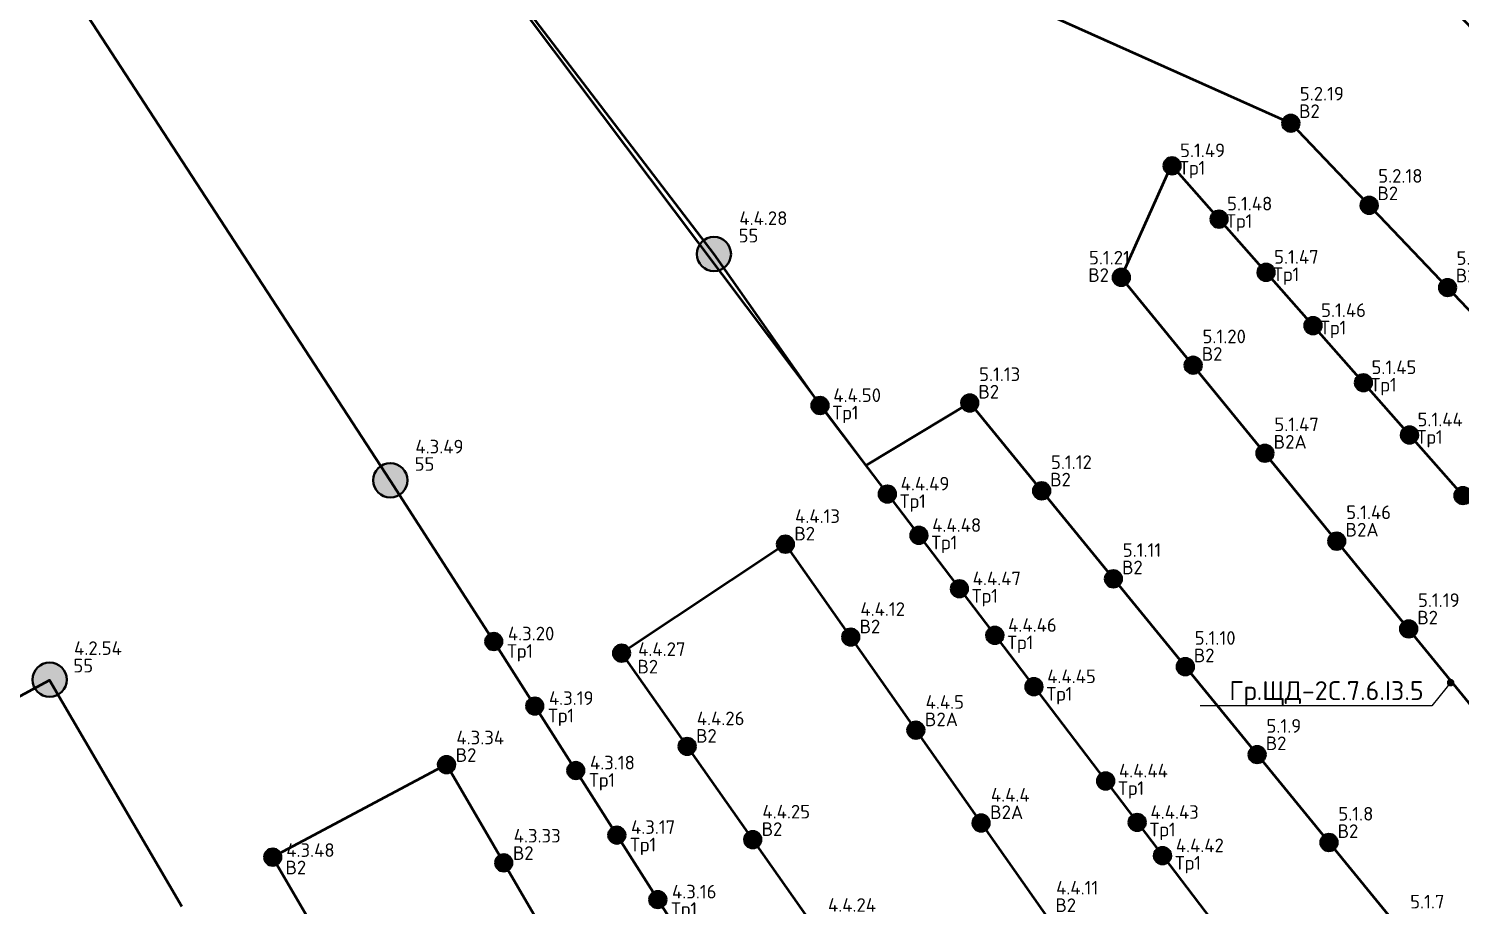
# Model space of a CAD drawing. Header units: millimetres. Extents: x -500444 to 437433, y -1435259 to 1593622.
# Drawn here: x -49587 to -30664, y -1345470 to -1333887 of the extents above; entities that cross this region are included whole.
import ezdxf
from ezdxf import colors
from ezdxf.entities.mleader import LeaderData, LeaderLine
from ezdxf.math import Vec2, Vec3

# ---------------------------------------------------------------- set-up
doc = ezdxf.new("R2010")
doc.units = ezdxf.units.MM
for name, color, linetype, lineweight in [('_Гр.ЩД-2C.7.6.I3.2', 6, 'Continuous', 50), ('_Гр.ЩД-2C.7.6.I3.3', 6, 'Continuous', 50), ('_Гр.ЩД-2C.7.6.I3.4', 6, 'Continuous', 50), ('_Гр.ЩД-2C.7.6.I3.5', 6, 'Continuous', 50), ('_Гр.ЩД-2C.7.6.I3.6', 6, 'Continuous', 50), ('Светильники аварийные', 1, 'Continuous', 40)]:
    doc.layers.add(name, color=color, linetype=linetype, lineweight=lineweight)
doc.layers.add('сВЕтильники', color=7, linetype='Continuous', lineweight=40, true_color=0x0000f0)
doc.styles.add('ISOCPEUR', font='isocpeur.ttf', dxfattribs={"height": 250})
doc.styles.add('TableTextStyle', font='isocpeur.ttf', dxfattribs={"width": 0.9})

# ---------------------------------------------------------------- blocks, each defined once
blk = doc.blocks.new('A$Cab2378fa')
at = {"lineweight": 25, "true_color": 0xfff5f5}
h = blk.add_hatch(color=7, dxfattribs=at)
h.dxf.hatch_style = 1
h.paths.add_polyline_path([(0, 0), (-142, -170, 0.174923), (3, -222, 0.197808), (162, -157)])
h.paths.add_polyline_path([(-163, 158), (0, 0), (148, 178, 0.175398), (3, 230, 0.209014)])
at = {"lineweight": 25}
h = blk.add_hatch(color=256, dxfattribs=at)
h.paths.add_polyline_path([(162, -157, 0.442338), (148, 178), (0, 0)])
h.paths.add_polyline_path([(-142, -170), (0, 0), (-163, 158, 0.430096)])
blk.add_circle((3, 4), 226)
blk = doc.blocks.new('Гр.ЩД-2C.7.6.I3.2')
at = {"layer": '_Гр.ЩД-2C.7.6.I3.2', "color": 18, "true_color": 0x000000, "style": 'TableTextStyle'}
blk.add_text('55', height=180, dxfattribs=at).set_placement((38370, 43961, 6620))
at = {"layer": '_Гр.ЩД-2C.7.6.I3.2', "ltscale": 100, "style": 'TableTextStyle'}
for tag, p in [('55', (38380, 44191, 6620)), ('55', (33373, 41870, 6620)), ('В2', (38327, 40463)), ('ТР1', (34830, 39449)), ('В2', (36534, 39330)), ('В2', (39484, 39200)), ('ТР1', (35221, 38629)), ('В2', (37189, 37973)), ('ТР1', (35620, 37715)), ('B2A', (40136, 37848)), ('ТР1', (36018, 36801)), ('В2', (37843, 36617)), ('Л2', (39422, 36679)), ('B2A', (40789, 36496)), ('ТР1', (36416, 35887)), ('В2', (38498, 35260)), ('В2', (41441, 35144)), ('ТР1', (36814, 34973)), ('ТР1', (37212, 34059)), ('В2', (39153, 33903)), ('В2', (42093, 33791)), ('ТР1', (37611, 33145)), ('В2', (39807, 32547)), ('В2', (42746, 32439)), ('ТР1', (38009, 32232)), ('Л2', (43167, 31691)), ('ТР1', (38407, 31318)), ('В2', (40462, 31190)), ('B2A', (43398, 31087)), ('ТР1', (38805, 30404)), ('В2', (41116, 29833)), ('B2A', (44050, 29735)), ('ТР1', (39204, 29490)), ('ТР1', (39602, 28576)), ('В2', (41771, 28476)), ('ТР1', (46604, 28413)), ('В2', (44702, 28383)), ('ТР1', (46713, 28214)), ('ТР1', (46822, 28016)), ('ТР1', (40000, 27662)), ('ТР1', (46931, 27817)), ('В2', (42425, 27120)), ('В2', (45355, 27031)), ('ТР1', (40398, 26748)), ('ТР1', (47590, 26558)), ('ТР1', (47722, 26305)), ('ТР1', (47854, 26052)), ('ТР1', (47985, 25799)), ('В2', (46007, 25679)), ('В2', (42238, 25526)), ('ТР1', (48117, 25546)), ('ТР1', (48626, 24608)), ('B2A', (46659, 24327)), ('ТР1', (48761, 24383)), ('В2', (42892, 24169)), ('В2', (43604, 22744)), ('B2A', (46446, 22772)), ('В2', (45128, 21507))]:
    blk.add_attdef(tag, p, '', height=180, dxfattribs=at)
blk = doc.blocks.new('Гр.ЩД-2C.7.6.I3.3')
at = {"layer": '_Гр.ЩД-2C.7.6.I3.3', "color": 18, "true_color": 0x000000, "style": 'TableTextStyle'}
for s, p in [('55', (42880, 46625, 6620)), ('Тр1', (44103, 44154)), ('Тр1', (44645, 43302)), ('В2', (43423, 42780)), ('Тр1', (45187, 42450)), ('В2', (44179, 41484)), ('Тр1', (45729, 41597)), ('В2', (41174, 41294)), ('Тр1', (46271, 40745))]:
    blk.add_text(s, height=180, dxfattribs=at).set_placement(p)
at = {"layer": '_Гр.ЩД-2C.7.6.I3.3', "ltscale": 100, "style": 'TableTextStyle'}
for tag, p in [('55', (42890, 46855, 6620)), ('ТР1', (44113, 44384)), ('ТР1', (44655, 43532)), ('В2', (43433, 43010)), ('ТР1', (45197, 42680)), ('В2', (44189, 41714)), ('ТР1', (45739, 41827)), ('В2', (41184, 41524)), ('ТР1', (46281, 40975)), ('B2A', (44945, 40417)), ('В2', (41940, 40227)), ('ТР1', (46824, 40122)), ('ТР1', (47366, 39270)), ('B2A', (45702, 39120)), ('В2', (42696, 38930)), ('Л1', (41448, 38754)), ('Л2', (43430, 38352)), ('ТР1', (47908, 38418)), ('В2', (46458, 37823)), ('В2', (43452, 37633)), ('ТР1', (48450, 37565)), ('ТР1', (48992, 36713)), ('В2', (47214, 36526)), ('В2', (44208, 36337)), ('ТР1', (49534, 35861)), ('В2', (47970, 35230)), ('В2', (44965, 35040)), ('ТР1', (50076, 35008)), ('ТР1', (50618, 34156)), ('B2A', (48726, 33933)), ('В2', (45721, 33743)), ('ТР1', (51161, 33303)), ('Л2', (46226, 33061)), ('B2A', (49482, 32636)), ('В2', (46477, 32446)), ('ТР1', (51703, 32451)), ('ТР1', (52245, 31599)), ('В2', (50238, 31339)), ('В2', (47223, 31169)), ('ТР1', (52787, 30746)), ('Л1', (45883, 30531)), ('В2', (50994, 30042)), ('В2', (47989, 29853)), ('ТР1', (53329, 29894)), ('ТР1', (53871, 29041)), ('В2', (51750, 28745)), ('В2', (48745, 28556)), ('ТР1', (54413, 28189)), ('B2A', (52507, 27449)), ('В2', (49501, 27259)), ('ТР1', (54955, 27337)), ('B2A', (53056, 26251)), ('В2', (50257, 25962)), ('В2', (51013, 24665))]:
    blk.add_attdef(tag, p, '', height=180, dxfattribs=at)
blk = doc.blocks.new('Гр.ЩД-2C.7.6.I3.4')
at = {"layer": '_Гр.ЩД-2C.7.6.I3.4', "color": 18, "true_color": 0x000000, "style": 'TableTextStyle'}
for s, p in [('55', (47162, 49642, 6620)), ('Тр1', (48404, 47304)), ('Тр1', (49294, 46134)), ('В2', (47899, 45705)), ('Тр1', (49710, 45588)), ('Тр1', (50246, 44883)), ('В2', (48761, 44478)), ('Тр1', (50714, 44268)), ('В2', (45825, 43948)), ('Тр1', (51231, 43589)), ('B2A', (49624, 43251)), ('В2', (46600, 43033)), ('Тр1', (52179, 42343)), ('B2A', (50486, 42024)), ('В2', (47467, 41801)), ('Тр1', (52595, 41796)), ('Тр1', (52930, 41356)), ('В2', (51349, 40796))]:
    blk.add_text(s, height=180, dxfattribs=at).set_placement(p)
at = {"layer": '_Гр.ЩД-2C.7.6.I3.4', "ltscale": 100, "style": 'TableTextStyle'}
for tag, p in [('55', (47172, 49872, 6620)), ('ТР1', (48414, 47534)), ('ТР1', (49304, 46364)), ('В2', (47909, 45935)), ('ТР1', (49720, 45818)), ('ТР1', (50256, 45113)), ('В2', (48771, 44708)), ('ТР1', (50724, 44498)), ('В2', (45835, 44178)), ('ТР1', (51241, 43819)), ('B2A', (49634, 43481)), ('В2', (46610, 43263)), ('ТР1', (52189, 42573)), ('B2A', (50496, 42254)), ('В2', (47477, 42031)), ('ТР1', (52605, 42026)), ('ТР1', (52940, 41586)), ('В2', (51359, 41026)), ('В2', (48344, 40799)), ('ТР1', (53826, 40422)), ('В2', (52222, 39799)), ('ТР1', (54328, 39763)), ('В2', (49211, 39567)), ('ТР1', (54767, 39185)), ('В2', (53084, 38572)), ('В2', (50078, 38335)), ('ТР1', (55583, 38114)), ('ТР1', (56011, 37551)), ('B2A', (53947, 37345)), ('В2', (50945, 37103)), ('ТР1', (56636, 36729)), ('B2A', (54809, 36118)), ('ТР1', (57078, 36149)), ('В2', (51813, 35871)), ('ТР1', (57824, 35168)), ('В2', (55672, 34890)), ('В2', (52680, 34639)), ('ТР1', (58446, 34351)), ('В2', (56534, 33663)), ('ТР1', (59010, 33610)), ('В2', (53547, 33407)), ('ТР1', (59388, 33113)), ('В2', (57397, 32436)), ('ТР1', (59843, 32516)), ('В2', (54414, 32174)), ('ТР1', (60543, 31595)), ('B2A', (58259, 31209)), ('В2', (55281, 30942)), ('B2A', (59122, 29982)), ('В2', (56148, 29710)), ('ТР1', (61164, 28904)), ('В2', (57015, 28478)), ('ТР1', (62937, 28383)), ('ТР1', (59622, 27173)), ('ТР1', (60414, 26508)), ('ТР1', (58634, 26495)), ('ТР1', (57646, 25816)), ('ТР1', (59429, 25825)), ('ТР1', (57940, 24793))]:
    blk.add_attdef(tag, p, '', height=180, dxfattribs=at)
blk = doc.blocks.new('Гр.ЩД-2C.7.6.I3.5')
at = {"layer": '_Гр.ЩД-2C.7.6.I3.5', "color": 18, "true_color": 0x000000, "style": 'TableTextStyle'}
for s, p in [('Тр1', (52987, 50538)), ('Тр1', (53608, 49835)), ('В2', (51783, 49121)), ('Тр1', (54229, 49131)), ('Тр1', (54850, 48427)), ('В2', (53284, 48079)), ('В2', (50331, 47580)), ('Тр1', (55516, 47672)), ('Тр1', (56125, 46982)), ('B2A', (54233, 46918)), ('В2', (51280, 46419)), ('B2A', (55183, 45757)), ('В2', (52230, 45258)), ('В2', (56132, 44596)), ('В2', (53179, 44096)), ('В2', (54129, 42935)), ('В2', (55079, 41774))]:
    blk.add_text(s, height=180, dxfattribs=at).set_placement(p)
at = {"layer": '_Гр.ЩД-2C.7.6.I3.5', "ltscale": 100, "style": 'TableTextStyle'}
for tag, p in [('ТР1', (52997, 50768)), ('ТР1', (53618, 50065)), ('В2', (51793, 49351)), ('ТР1', (54239, 49361)), ('ТР1', (54860, 48657)), ('В2', (53294, 48309)), ('ТР1', (55526, 47902)), ('В2', (50341, 47810)), ('B2A', (54243, 47148)), ('ТР1', (56135, 47212)), ('В2', (51290, 46649)), ('ТР1', (56841, 46413)), ('B2A', (55193, 45987)), ('В2', (52240, 45488)), ('ТР1', (57655, 45491)), ('В2', (56142, 44826)), ('ТР1', (58271, 44792)), ('В2', (53189, 44326)), ('ТР1', (58698, 44323)), ('В2', (57092, 43664)), ('ТР1', (59422, 43488)), ('В2', (54139, 43165)), ('ТР1', (59609, 43276)), ('В2', (58041, 42503)), ('ТР1', (60550, 42209)), ('В2', (55089, 42004)), ('ТР1', (60987, 41714)), ('B2A', (58991, 41342)), ('В2', (56038, 40843)), ('ТР1', (61858, 40727)), ('B2A', (59940, 40181)), ('ТР1', (62536, 39959)), ('В2', (56988, 39681)), ('ТР1', (62934, 39508)), ('В2', (60890, 39019)), ('ТР1', (63711, 38627)), ('В2', (57937, 38520)), ('В2', (61839, 37858)), ('ТР1', (64631, 37584)), ('В2', (58887, 37359)), ('ТР1', (64955, 37218)), ('В2', (62789, 36697)), ('В2', (59836, 36198)), ('ТР1', (65751, 36316)), ('ТР1', (66024, 35594)), ('B2A', (63738, 35536)), ('В2', (60786, 35036)), ('B2A', (64688, 34374)), ('В2', (61735, 33875)), ('ТР1', (67072, 32997)), ('ТР1', (65868, 32766)), ('В2', (62685, 32714)), ('ТР1', (67754, 32244)), ('ТР1', (64266, 31449)), ('ТР1', (66801, 31458)), ('ТР1', (64070, 30521)), ('ТР1', (65642, 30503)), ('ТР1', (63730, 28926))]:
    blk.add_attdef(tag, p, '', height=180, dxfattribs=at)
blk = doc.blocks.new('_Dot')
at = {"color": 0, "linetype": 'ByBlock', "lineweight": -2}
blk.add_line((-0.5, 0), (-1, 0), dxfattribs=at)
at = {"color": 0, "linetype": 'ByBlock', "const_width": 0.5}
blk.add_lwpolyline([(-0.25, 0, 1), (0.25, 0, 1)], format="xyb", close=True, dxfattribs=at)
blk = doc.blocks.new('Гр.ЩД-2C.7.6.I3.6')
at = {"layer": '_Гр.ЩД-2C.7.6.I3.6', "color": 18, "true_color": 0x000000, "style": 'TableTextStyle'}
for p in [(54570, 51286), (55605, 50201), (56641, 49115)]:
    blk.add_text('В2', height=180, dxfattribs=at).set_placement(p)
at = {"layer": '_Гр.ЩД-2C.7.6.I3.6', "ltscale": 100, "style": 'TableTextStyle'}
for tag, p in [('ТР1', (56660, 54510)), ('55', (51159, 53267, 6620)), ('В2', (56440, 53333)), ('ТР1', (57892, 53349)), ('ТР1', (58841, 52456)), ('В2', (57475, 52248)), ('ТР1', (59503, 51831)), ('В2', (54580, 51516)), ('B2A', (58511, 51162)), ('ТР1', (60862, 50552)), ('В2', (55615, 50431)), ('B2A', (59546, 50077)), ('ТР1', (61233, 50062)), ('В2', (56651, 49345)), ('ТР1', (62143, 49344)), ('В2', (60582, 48992)), ('ТР1', (62869, 48661)), ('В2', (57686, 48260)), ('В2', (61617, 47906)), ('ТР1', (63790, 47793)), ('ТР1', (64221, 47388)), ('В2', (58722, 47175)), ('В2', (62653, 46821)), ('ТР1', (64785, 46856)), ('В2', (59757, 46089)), ('ТР1', (65745, 45951)), ('B2A', (63688, 45736)), ('ТР1', (66152, 45568)), ('ТР1', (66548, 45195)), ('В2', (60793, 45004)), ('B2A', (64724, 44650)), ('ТР1', (67261, 44524)), ('В2', (61828, 43918)), ('ТР1', (67557, 44045)), ('В2', (65759, 43565)), ('ТР1', (68273, 43570)), ('В2', (62864, 42833)), ('ТР1', (69282, 42619)), ('В2', (66795, 42479)), ('ТР1', (69736, 42192)), ('В2', (63899, 41748)), ('ТР1', (70193, 41762)), ('В2', (67830, 41394)), ('ТР1', (70781, 41207)), ('ТР1', (71202, 40811)), ('В2', (64935, 40662)), ('B2A', (68866, 40309)), ('В2', (65970, 39577)), ('B2A', (69901, 39223)), ('В2', (67006, 38492)), ('В2', (68150, 37004))]:
    blk.add_attdef(tag, p, '', height=180, dxfattribs=at)

msp = doc.modelspace()

# ---------------------------------------------------------------- linework, layer by layer
at = {"layer": '_Гр.ЩД-2C.7.6.I3.2', "ltscale": 100}
msp.add_lwpolyline([(-64222, -1334555), (-63394, -1337709), (-57897, -1335775), (-57195, -1337490), (-53913, -1344979), (-49313, -1342493), (-47561, -1345486)], dxfattribs=at)
at = {"layer": '_Гр.ЩД-2C.7.6.I3.3', "ltscale": 100}
msp.add_lwpolyline([(-64222, -1334555), (-63394, -1337709), (-57897, -1335775), (-53775, -1333801), (-50149, -1331679), (-49179, -1333145), (-44807, -1339855), (-43439, -1341984), (-32598, -1359034), (-32337, -1359445), (-34234, -1360470), (-44064, -1343611), (-46362, -1344835), (-45222, -1346790), (-46416, -1347559), (-45149, -1346917), (-40621, -1354681), (-41966, -1355900), (-40541, -1354819), (-36533, -1361694)], dxfattribs=at)
at = {"layer": '_Гр.ЩД-2C.7.6.I3.4', "ltscale": 100}
msp.add_lwpolyline([(-64222, -1334555), (-63394, -1337709), (-57897, -1335775), (-53775, -1333801), (-50149, -1331679), (-46457, -1329115), (-40530, -1336866), (-39127, -1338866), (-26998, -1354805), (-24550, -1357975), (-25708, -1357615), (-25582, -1357753), (-24929, -1358155), (-27091, -1359721), (-29565, -1361437), (-29860, -1360416), (-27883, -1359056), (-28373, -1356654), (-39584, -1340698), (-41750, -1342138), (-30480, -1358157)], dxfattribs=at)
at = {"layer": '_Гр.ЩД-2C.7.6.I3.5', "ltscale": 100}
msp.add_lwpolyline([(-64222, -1334555), (-63394, -1337709), (-61915, -1337218), (-57897, -1335775), (-53775, -1333801), (-50149, -1331679), (-46457, -1329115), (-38524, -1339659), (-37149, -1338833), (-24805, -1353930), (-23475, -1355773), (-23815, -1357369), (-21903, -1355792), (-22605, -1355055), (-20745, -1354837), (-21027, -1353755), (-19791, -1354050), (-20475, -1353299), (-22805, -1352273), (-35147, -1337175), (-34480, -1335690), (-21433, -1350479)], dxfattribs=at)
at = {"layer": '_Гр.ЩД-2C.7.6.I3.6', "ltscale": 100}
msp.add_lwpolyline([(-64222, -1334555), (-63394, -1337709), (-57897, -1335775), (-53775, -1333801), (-50149, -1331679), (-46337, -1329032), (-43030, -1326289), (-41856, -1327603), (-36548, -1333504), (-32905, -1335137), (-19445, -1349249), (-17585, -1347432), (-31046, -1333322), (-30828, -1331955), (-29596, -1333115), (-16284, -1345652)], dxfattribs=at)

# ---------------------------------------------------------------- block references
at = {"layer": '_Гр.ЩД-2C.7.6.I3.2'}
ref = msp.add_blockref('Гр.ЩД-2C.7.6.I3.2', (-87366, -1386354), dxfattribs=at)
ref.add_attrib('55', '4.2.54', (-48986, -1342162, 6620), dxfattribs={"ltscale": 100, "height": 180, "style": 'TableTextStyle'})
at = {"layer": '_Гр.ЩД-2C.7.6.I3.3'}
ref = msp.add_blockref('Гр.ЩД-2C.7.6.I3.3', (-87366, -1386354), dxfattribs=at)
ref.add_attrib('55', '4.3.49', (-44475, -1339499, 6620), dxfattribs={"ltscale": 100, "height": 180, "style": 'TableTextStyle'})
ref.add_attrib('ТР1', '4.3.16', (-41084, -1345379), dxfattribs={"ltscale": 100, "height": 180, "style": 'TableTextStyle'})
ref.add_attrib('ТР1', '4.3.17', (-41626, -1344526), dxfattribs={"ltscale": 100, "height": 180, "style": 'TableTextStyle'})
ref.add_attrib('ТР1', '4.3.18', (-42168, -1343674), dxfattribs={"ltscale": 100, "height": 180, "style": 'TableTextStyle'})
ref.add_attrib('ТР1', '4.3.19', (-42711, -1342822), dxfattribs={"ltscale": 100, "height": 180, "style": 'TableTextStyle'})
ref.add_attrib('ТР1', '4.3.20', (-43253, -1341969), dxfattribs={"ltscale": 100, "height": 180, "style": 'TableTextStyle'})
ref.add_attrib('В2', '4.3.33', (-43176, -1344640), dxfattribs={"ltscale": 100, "height": 180, "style": 'TableTextStyle'})
ref.add_attrib('В2', '4.3.34', (-43933, -1343343), dxfattribs={"ltscale": 100, "height": 180, "style": 'TableTextStyle'})
ref.add_attrib('В2', '4.3.48', (-46182, -1344830), dxfattribs={"ltscale": 100, "height": 180, "style": 'TableTextStyle'})
at = {"layer": '_Гр.ЩД-2C.7.6.I3.4'}
ref = msp.add_blockref('Гр.ЩД-2C.7.6.I3.4', (-87366, -1386354), dxfattribs=at)
ref.add_attrib('55', '4.4.28', (-40194, -1336481, 6620), dxfattribs={"ltscale": 100, "height": 180, "style": 'TableTextStyle'})
ref.add_attrib('ТР1', '4.4.42', (-34425, -1344768), dxfattribs={"ltscale": 100, "height": 180, "style": 'TableTextStyle'})
ref.add_attrib('ТР1', '4.4.43', (-34760, -1344327), dxfattribs={"ltscale": 100, "height": 180, "style": 'TableTextStyle'})
ref.add_attrib('ТР1', '4.4.44', (-35177, -1343780), dxfattribs={"ltscale": 100, "height": 180, "style": 'TableTextStyle'})
ref.add_attrib('ТР1', '4.4.45', (-36125, -1342534), dxfattribs={"ltscale": 100, "height": 180, "style": 'TableTextStyle'})
ref.add_attrib('ТР1', '4.4.46', (-36641, -1341856), dxfattribs={"ltscale": 100, "height": 180, "style": 'TableTextStyle'})
ref.add_attrib('ТР1', '4.4.47', (-37110, -1341240), dxfattribs={"ltscale": 100, "height": 180, "style": 'TableTextStyle'})
ref.add_attrib('ТР1', '4.4.48', (-37645, -1340536), dxfattribs={"ltscale": 100, "height": 180, "style": 'TableTextStyle'})
ref.add_attrib('ТР1', '4.4.49', (-38062, -1339989), dxfattribs={"ltscale": 100, "height": 180, "style": 'TableTextStyle'})
ref.add_attrib('ТР1', '4.4.50', (-38952, -1338820), dxfattribs={"ltscale": 100, "height": 180, "style": 'TableTextStyle'})
ref.add_attrib('B2A', '4.4.4', (-36869, -1344100), dxfattribs={"ltscale": 100, "height": 180, "style": 'TableTextStyle'})
ref.add_attrib('B2A', '4.4.5', (-37732, -1342873), dxfattribs={"ltscale": 100, "height": 180, "style": 'TableTextStyle'})
ref.add_attrib('В2', '4.4.11', (-36007, -1345327), dxfattribs={"ltscale": 100, "height": 180, "style": 'TableTextStyle'})
ref.add_attrib('В2', '4.4.12', (-38594, -1341646), dxfattribs={"ltscale": 100, "height": 180, "style": 'TableTextStyle'})
ref.add_attrib('В2', '4.4.13', (-39457, -1340418), dxfattribs={"ltscale": 100, "height": 180, "style": 'TableTextStyle'})
ref.add_attrib('В2', '4.4.24', (-39022, -1345555), dxfattribs={"ltscale": 100, "height": 180, "style": 'TableTextStyle'})
ref.add_attrib('В2', '4.4.25', (-39889, -1344322), dxfattribs={"ltscale": 100, "height": 180, "style": 'TableTextStyle'})
ref.add_attrib('В2', '4.4.26', (-40756, -1343090), dxfattribs={"ltscale": 100, "height": 180, "style": 'TableTextStyle'})
ref.add_attrib('В2', '4.4.27', (-41531, -1342175), dxfattribs={"ltscale": 100, "height": 180, "style": 'TableTextStyle'})
at = {"layer": '_Гр.ЩД-2C.7.6.I3.5'}
ref = msp.add_blockref('Гр.ЩД-2C.7.6.I3.5', (-87366, -1386354), dxfattribs=at)
ref.add_attrib('ТР1', '5.1.44', (-31231, -1339141), dxfattribs={"ltscale": 100, "height": 180, "style": 'TableTextStyle'})
ref.add_attrib('ТР1', '5.1.45', (-31839, -1338451), dxfattribs={"ltscale": 100, "height": 180, "style": 'TableTextStyle'})
ref.add_attrib('ТР1', '5.1.46', (-32505, -1337697), dxfattribs={"ltscale": 100, "height": 180, "style": 'TableTextStyle'})
ref.add_attrib('ТР1', '5.1.47', (-33126, -1336993), dxfattribs={"ltscale": 100, "height": 180, "style": 'TableTextStyle'})
ref.add_attrib('ТР1', '5.1.48', (-33748, -1336289), dxfattribs={"ltscale": 100, "height": 180, "style": 'TableTextStyle'})
ref.add_attrib('ТР1', '5.1.49', (-34369, -1335585), dxfattribs={"ltscale": 100, "height": 180, "style": 'TableTextStyle'})
ref.add_attrib('B2A', '5.1.46', (-32173, -1340367), dxfattribs={"ltscale": 100, "height": 180, "style": 'TableTextStyle'})
ref.add_attrib('B2A', '5.1.47', (-33123, -1339205), dxfattribs={"ltscale": 100, "height": 180, "style": 'TableTextStyle'})
ref.add_attrib('В2', '5.1.7', (-31328, -1345511), dxfattribs={"ltscale": 100, "height": 180, "style": 'TableTextStyle'})
ref.add_attrib('В2', '5.1.8', (-32277, -1344350), dxfattribs={"ltscale": 100, "height": 180, "style": 'TableTextStyle'})
ref.add_attrib('В2', '5.1.9', (-33227, -1343189), dxfattribs={"ltscale": 100, "height": 180, "style": 'TableTextStyle'})
ref.add_attrib('В2', '5.1.10', (-34176, -1342027), dxfattribs={"ltscale": 100, "height": 180, "style": 'TableTextStyle'})
ref.add_attrib('В2', '5.1.11', (-35126, -1340866), dxfattribs={"ltscale": 100, "height": 180, "style": 'TableTextStyle'})
ref.add_attrib('В2', '5.1.12', (-36075, -1339705), dxfattribs={"ltscale": 100, "height": 180, "style": 'TableTextStyle'})
ref.add_attrib('В2', '5.1.13', (-37025, -1338543), dxfattribs={"ltscale": 100, "height": 180, "style": 'TableTextStyle'})
ref.add_attrib('В2', '5.1.19', (-31224, -1341528), dxfattribs={"ltscale": 100, "height": 180, "style": 'TableTextStyle'})
ref.add_attrib('В2', '5.1.20', (-34072, -1338044), dxfattribs={"ltscale": 100, "height": 180, "style": 'TableTextStyle'})
ref.add_attrib('В2', '5.1.21', (-35573, -1337003), dxfattribs={"ltscale": 100, "height": 180, "style": 'TableTextStyle'})
at = {"layer": '_Гр.ЩД-2C.7.6.I3.6'}
ref = msp.add_blockref('Гр.ЩД-2C.7.6.I3.6', (-87366, -1386354), dxfattribs=at)
ref.add_attrib('В2', '5.2.17', (-30715, -1337008), dxfattribs={"ltscale": 100, "height": 180, "style": 'TableTextStyle'})
ref.add_attrib('В2', '5.2.18', (-31750, -1335923), dxfattribs={"ltscale": 100, "height": 180, "style": 'TableTextStyle'})
ref.add_attrib('В2', '5.2.19', (-32786, -1334837), dxfattribs={"ltscale": 100, "height": 180, "style": 'TableTextStyle'})
at = {"layer": 'сВЕтильники', "ltscale": 100, "xscale": 0.5, "yscale": 0.5, "zscale": 0.5}
for p in [(-32906, -1335139), (-34476, -1335702), (-31871, -1336224), (-33855, -1336406), (-35147, -1337175), (-33234, -1337109), (-30835, -1337310), (-32613, -1337813), (-34197, -1338336), (-31947, -1338568), (-39129, -1338868), (-37150, -1338835), (-31338, -1339258), (-36200, -1339996), (-38239, -1340038), (-30632, -1340058), (-37822, -1340584), (-39586, -1340700), (-35251, -1341158), (-37287, -1341289), (-36818, -1341904), (-31349, -1341820), (-43441, -1341986), (-38723, -1341928), (-41752, -1342140), (-34301, -1342319), (-36302, -1342583), (-42899, -1342839), (-40885, -1343372), (-44065, -1343613), (-33352, -1343480), (-42357, -1343691), (-35354, -1343829), (-34937, -1344376), (-41815, -1344544), (-40018, -1344604), (-32402, -1344641), (-46362, -1344835), (-43309, -1344910), (-34602, -1344816), (-41272, -1345396)]:
    msp.add_blockref('A$Cab2378fa', p, dxfattribs=at)
at = {"layer": 'сВЕтильники', "ltscale": 100}
for p in [(-40533, -1336869), (-44810, -1339858), (-49313, -1342493)]:
    msp.add_blockref('A$Cab2378fa', p, dxfattribs=at)
at = {"layer": 'Светильники аварийные', "ltscale": 100, "xscale": 0.5, "yscale": 0.5, "zscale": 0.5}
for p in [(-33249, -1339499), (-32300, -1340660), (-37862, -1343157), (-37000, -1344384)]:
    msp.add_blockref('A$Cab2378fa', p, dxfattribs=at)

# ---------------------------------------------------------------- leaders
at = {"layer": '_Гр.ЩД-2C.7.6.I3.5'}
ml = msp.add_multileader_mtext('Standard', dxfattribs=at)
ml.set_content('Гр.ЩД-2C.7.6.I3.5', color=256, style='ISOCPEUR')
ml.set_leader_properties()
ml.set_arrow_properties(name='DOT')
ml.build(insert=Vec2(0, 0))
ml.multileader.update_dxf_attribs({"has_dogleg": 0, "text_left_attachment_type": 6, "text_right_attachment_type": 6, "arrow_head_size": 100})
ctx = ml.context
ctx.base_point, ctx.char_height, ctx.arrow_head_size, ctx.landing_gap_size, ctx.plane_origin = Vec3(-33918, -1342833), 250, 100, 200, Vec3(54252, -1215927)
ctx.left_attachment, ctx.right_attachment = 6, 6
notes = []
notes.append((ctx, [(1, (1, 1, 0), (-31035, -1342833), (-1, 0), 8, [(1, [(-30793, -1342528)], 0, [])])]))
ctx.mtext.insert, ctx.mtext.flow_direction = Vec3(-33718, -1342508), 5
for ctx, leaders in notes:
    for number, flags, end, landing, length, lines in leaders:
        leader = LeaderData()
        leader.index, (leader.has_last_leader_line, leader.has_dogleg_vector, leader.attachment_direction) = number, flags
        leader.last_leader_point, leader.dogleg_vector, leader.dogleg_length = Vec3(end), Vec3(landing), length
        for number, points, colour, breaks in lines:
            line = LeaderLine()
            line.index, line.vertices, line.color, line.breaks = number, Vec3.list(points), colors.encode_raw_color(colour), breaks
            leader.lines.append(line)
        ctx.leaders.append(leader)

doc.saveas('drawing.dxf')
